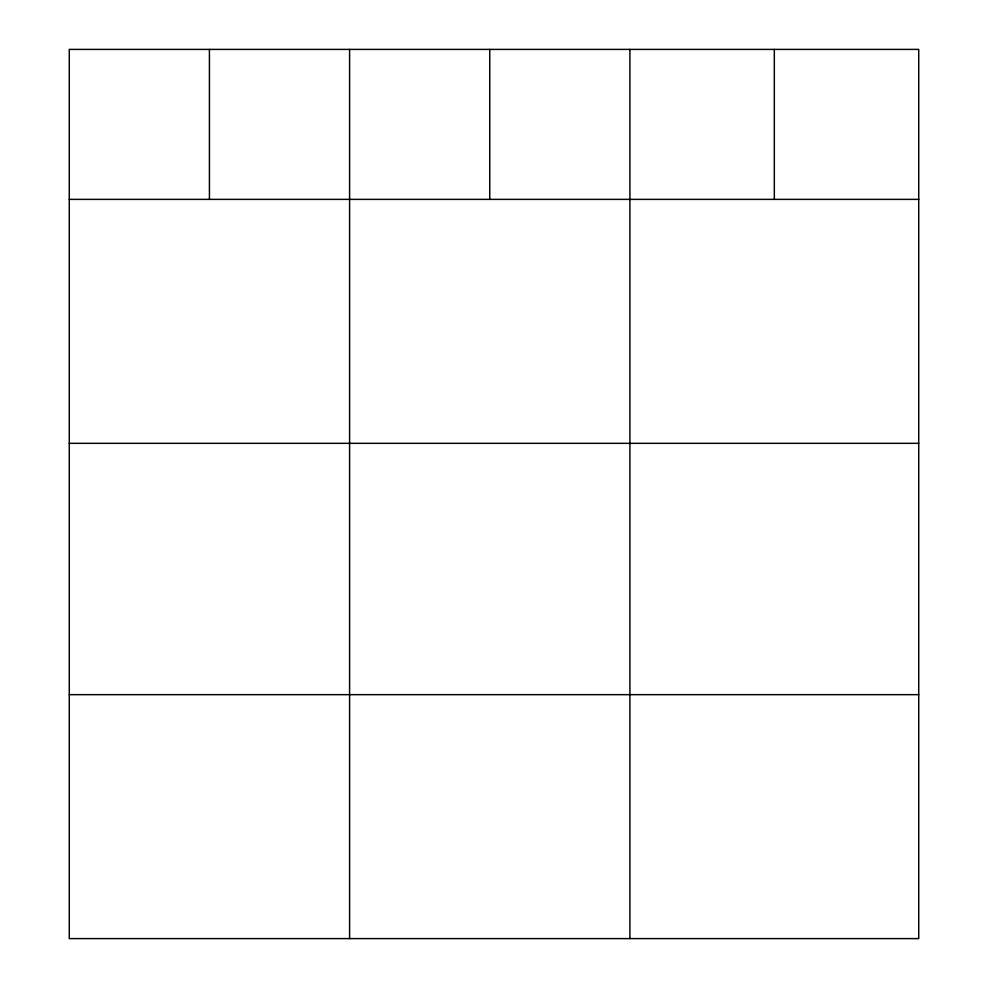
<?xml version="1.0" encoding="UTF-8"?>
<svg xmlns="http://www.w3.org/2000/svg" width="988" height="988" viewBox="0 0 988 988"><rect width="100%" height="100%" fill="white"/><g stroke="black" fill="none" stroke-linecap="round" stroke-linejoin="round"><path stroke-width="1.48" d="M918.729 199.378L918.729 938.6L69.271 938.6L69.271 49.4L918.729 49.4L918.729 199.378L69.271 199.378M69.271 443.328L918.729 443.328M69.271 694.663L918.729 694.663M774.32 49.4L774.32 199.378M629.912 49.4L629.912 938.6M489.752 49.4L489.752 199.378M349.591 49.4L349.591 938.6M209.431 49.4L209.431 199.378"/></g></svg>
